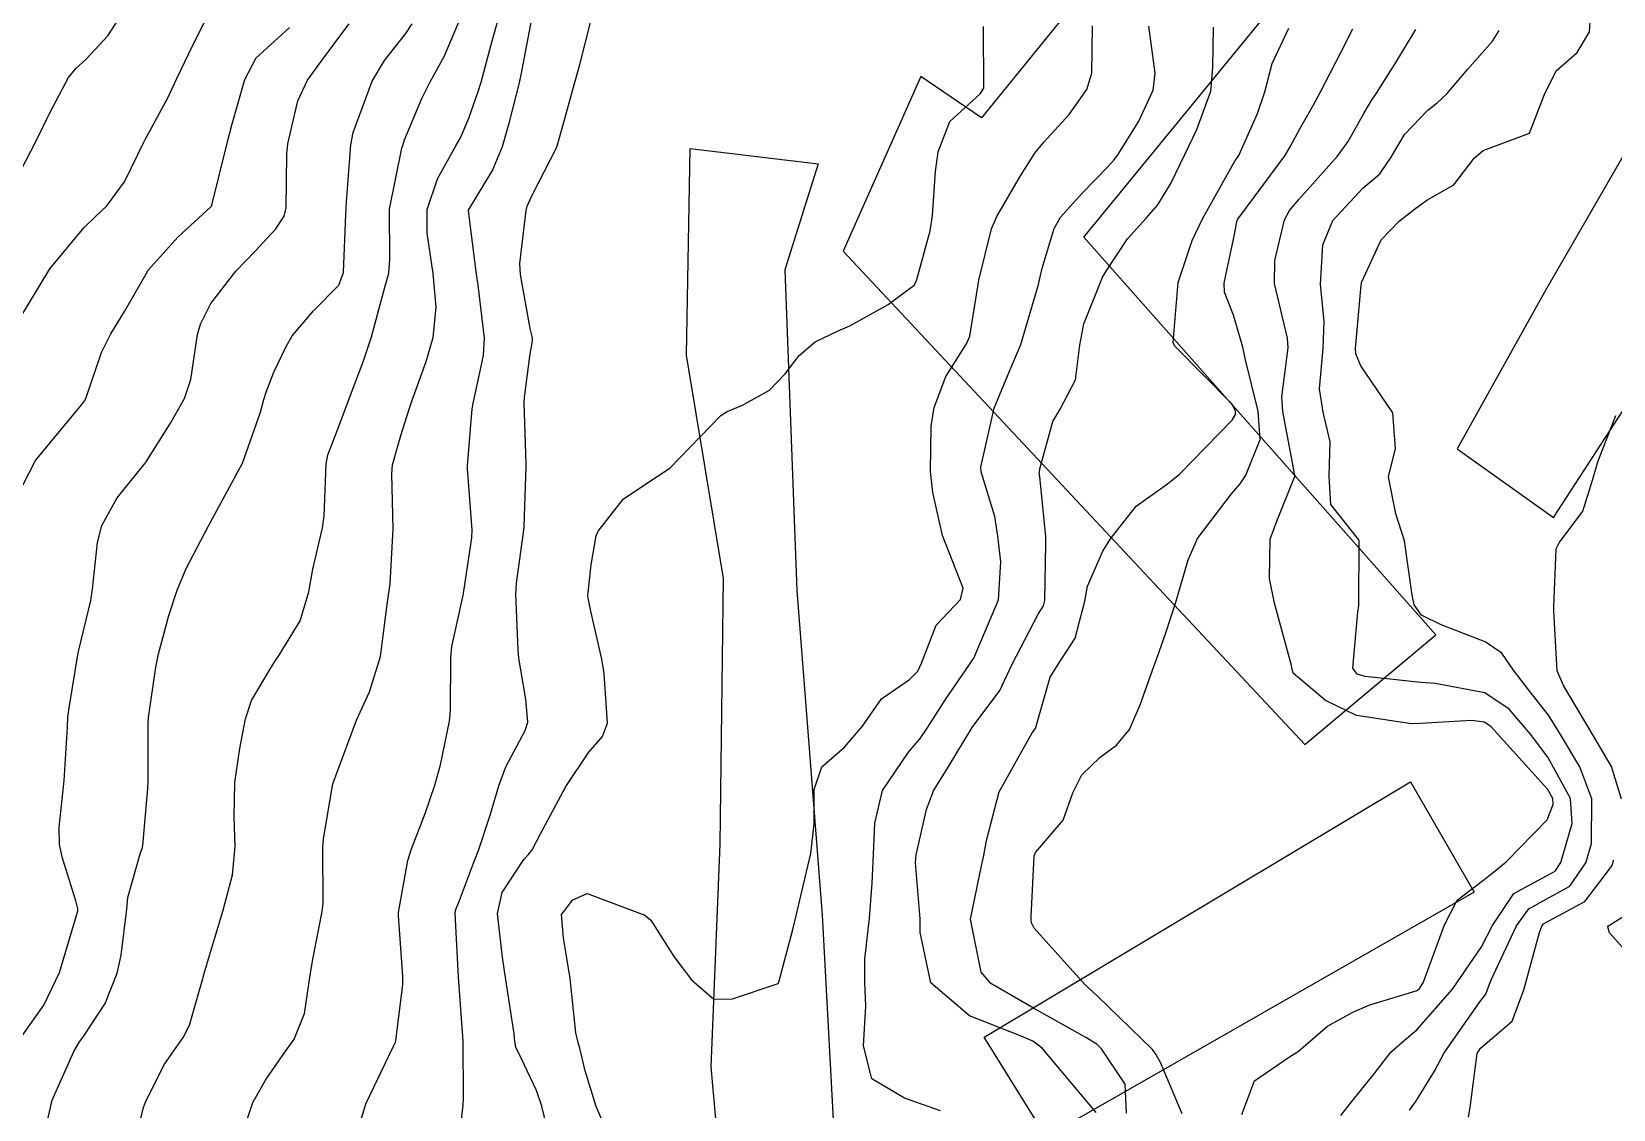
# Model space of a CAD drawing. Header units: metres. Extents: x 307586 to 320046, y 7427249 to 7434250.
# Drawn here: x 319321.28 to 319370.78, y 7429163.69 to 7429197.41 of the extents above; entities that cross this region are included whole.
import ezdxf

# ---------------------------------------------------------------- set-up
doc = ezdxf.new("R2010")
doc.units = ezdxf.units.M
doc.header["$MEASUREMENT"] = 0
for name, color, linetype in [('Curvas de Nivel 1m', 11, 'Continuous'), ('Curvas de Nivel 5m', 15, 'Continuous'), ('Edificações', 30, 'Continuous'), ('Vias Primárias', 230, 'Continuous'), ('Vias Secundárias', 230, 'Continuous')]:
    doc.layers.add(name, color=color, linetype=linetype)

msp = doc.modelspace()

# ---------------------------------------------------------------- linework, layer by layer
at = {"layer": 'Curvas de Nivel 1m', "flags": 128}
for points, elevation in [([(319364.397, 7429163.67), (319364.6, 7429163.932), (319365.188, 7429164.888), (319365.487, 7429165.457), (319366.639, 7429167.096), (319366.79, 7429167.29), (319366.847, 7429167.438), (319366.952, 7429167.743), (319367.754, 7429169.434), (319368.133, 7429169.967), (319368.676, 7429170.269), (319369.419, 7429170.676), (319369.915, 7429171.408), (319370.097, 7429172.008), (319370.109, 7429173.406), (319369.729, 7429174.409), (319369.131, 7429175.416), (319368.749, 7429176.026), (319368.139, 7429176.812), (319367.658, 7429177.437), (319367.294, 7429177.968), (319366.772, 7429178.317), (319365.392, 7429178.848), (319364.78, 7429179.154), (319364.543, 7429179.472), (319364.484, 7429179.777), (319364.25, 7429181.476), (319363.973, 7429182.327), (319363.744, 7429183.481), (319363.96, 7429184.366), (319363.881, 7429185.48), (319362.878, 7429186.95), (319362.719, 7429187.331), (319362.713, 7429187.493), (319362.892, 7429189.479), (319362.904, 7429189.56), (319363.515, 7429190.894), (319364.082, 7429191.479), (319364.555, 7429191.856), (319364.94, 7429192.139), (319365.785, 7429192.621), (319366.42, 7429193.455), (319366.712, 7429193.697), (319366.958, 7429193.787), (319368.159, 7429194.238), (319368.612, 7429195.426), (319368.991, 7429196.189), (319369.648, 7429196.762), (319370.034, 7429197.41), (319370.095, 7429198.326)], 836), ([(319320.939, 7429193.044), (319321.429, 7429193.993), (319321.865, 7429194.89), (319322.44, 7429195.978), (319322.682, 7429196.27), (319322.981, 7429196.541), (319323.671, 7429197.285), (319324.106, 7429197.959)], 819), ([(319320.985, 7429165.994), (319321.664, 7429166.948), (319322.158, 7429167.977), (319322.66, 7429169.65), (319322.729, 7429169.903), (319322.731, 7429169.969), (319322.665, 7429170.218), (319322.249, 7429171.547), (319322.154, 7429171.978), (319322.149, 7429172.52), (319322.301, 7429173.976), (319322.405, 7429175.65), (319322.421, 7429175.975), (319322.453, 7429176.259), (319322.743, 7429177.97), (319322.764, 7429178.062), (319323.134, 7429179.612), (319323.191, 7429179.966), (319323.343, 7429181.427), (319323.483, 7429181.963), (319323.959, 7429182.821), (319324.833, 7429183.91), (319324.851, 7429183.931), (319324.867, 7429183.95), (319325.629, 7429185.158), (319326.072, 7429185.938), (319326.269, 7429186.529), (319326.472, 7429187.934), (319326.564, 7429188.256), (319326.893, 7429188.908), (319327.669, 7429189.919), (319328.281, 7429190.541), (319328.923, 7429191.244), (319329.191, 7429191.635), (319329.251, 7429191.897), (319329.266, 7429193.581), (319329.299, 7429193.897), (319329.617, 7429195.243), (319329.914, 7429195.891), (319330.363, 7429196.506), (319330.995, 7429197.356), (319331.216, 7429197.66)], 822), ([(319321.674, 7429162.886), (319321.929, 7429163.98), (319322.608, 7429165.505), (319322.78, 7429165.8), (319322.902, 7429165.967), (319323.588, 7429167.001), (319323.959, 7429167.957), (319324.089, 7429168.516), (319324.262, 7429169.954), (319324.299, 7429170.321), (319324.68, 7429171.688), (319324.751, 7429171.881), (319324.768, 7429171.949), (319324.924, 7429173.735), (319324.93, 7429173.948), (319324.928, 7429175.751), (319324.938, 7429175.948), (319325.172, 7429177.53), (319325.258, 7429177.945), (319325.578, 7429179.139), (319325.84, 7429179.939), (319326.12, 7429180.61), (319326.813, 7429181.93), (319327.878, 7429183.914), (319328.449, 7429185.506), (319328.553, 7429185.904), (319328.624, 7429186.136), (319328.866, 7429186.752), (319329.235, 7429187.539), (319329.44, 7429187.894), (319330.104, 7429188.675), (319330.899, 7429189.484), (319331.042, 7429189.878), (319331.116, 7429191.691), (319331.122, 7429191.877), (319331.142, 7429192.084), (319331.27, 7429193.875), (319331.341, 7429194.259), (319331.94, 7429195.865), (319332.331, 7429196.511), (319332.995, 7429197.352), (319333.195, 7429197.653)], 823), ([(319324.577, 7429162.901), (319324.789, 7429163.748), (319324.853, 7429163.947), (319325.445, 7429165.101), (319326.024, 7429165.936), (319326.225, 7429166.328), (319326.641, 7429167.787), (319326.671, 7429167.901), (319326.68, 7429167.929), (319326.695, 7429167.981), (319327.281, 7429169.921), (319327.566, 7429171.031), (319327.649, 7429171.916), (319327.624, 7429172.838), (319327.643, 7429173.916), (319327.796, 7429174.986), (319327.975, 7429175.911), (319328.169, 7429176.481), (319328.757, 7429177.487), (319328.919, 7429177.74), (319329.03, 7429177.897), (319329.692, 7429178.973), (319329.961, 7429179.888), (319330.085, 7429180.595), (319330.385, 7429181.884), (319330.437, 7429182.264), (319330.496, 7429183.883), (319330.551, 7429184.168), (319330.843, 7429184.924), (319331.201, 7429185.875), (319331.659, 7429187.08), (319331.919, 7429187.864), (319332.296, 7429189.258), (319332.461, 7429189.857), (319332.488, 7429190.277), (319332.482, 7429191.857), (319332.869, 7429193.768), (319332.895, 7429193.851), (319332.955, 7429194.025), (319333.491, 7429195.321), (319333.76, 7429195.842), (319334.192, 7429196.631), (319334.703, 7429197.833)], 824), ([(319331.39, 7429162.677), (319331.741, 7429163.863), (319332.611, 7429165.663), (319332.671, 7429165.791), (319332.682, 7429165.849), (319332.898, 7429167.589), (319332.895, 7429167.847), (319332.759, 7429169.752), (319332.759, 7429169.849), (319333.058, 7429171.476), (319333.172, 7429171.845), (319333.597, 7429172.948), (319333.905, 7429173.838), (319334.082, 7429174.473), (319334.357, 7429175.834), (319334.392, 7429176.18), (319334.399, 7429177.834), (319334.429, 7429178.171), (319334.782, 7429179.726), (319334.8, 7429179.813), (319334.802, 7429179.83), (319335.063, 7429181.573), (319335.074, 7429181.827), (319334.927, 7429183.734), (319334.928, 7429183.829), (319335.073, 7429185.606), (319335.106, 7429185.827), (319335.425, 7429187.274), (319335.459, 7429187.824), (319335.252, 7429189.474), (319335.2, 7429189.827), (319334.952, 7429191.81), (319334.959, 7429191.83), (319335.705, 7429193.062), (319336.02, 7429193.819), (319336.23, 7429194.547), (319336.551, 7429195.814), (319336.627, 7429196.164), (319336.935, 7429197.811)], 826), ([(319334.575, 7429162.048), (319334.792, 7429163.827), (319334.799, 7429164.032), (319334.785, 7429165.828), (319334.643, 7429167.83), (319334.535, 7429169.831), (319334.554, 7429169.942), (319334.669, 7429170.23), (319335.114, 7429171.398), (319335.276, 7429171.824), (319335.628, 7429172.896), (319335.904, 7429173.818), (319336.122, 7429174.413), (319336.73, 7429175.544), (319336.814, 7429175.809), (319336.744, 7429176.524), (319336.525, 7429177.812), (319336.504, 7429178.074), (319336.432, 7429179.814), (319336.452, 7429180.15), (319336.688, 7429181.811), (319336.698, 7429181.928), (319336.76, 7429183.811), (319336.763, 7429183.882), (319336.697, 7429185.812), (319336.704, 7429185.963), (319336.875, 7429187.259), (319336.953, 7429187.738), (319336.957, 7429187.809), (319336.949, 7429187.875), (319336.886, 7429188.124), (319336.579, 7429189.813), (319336.561, 7429190.161), (319336.756, 7429191.812), (319336.795, 7429191.951), (319336.938, 7429192.27), (319337.723, 7429193.798), (319338.01, 7429194.841), (319338.268, 7429195.791), (319338.424, 7429196.346), (319338.79, 7429197.783)], 827), ([(319339.234, 7429163.126), (319338.951, 7429163.776), (319338.604, 7429164.897), (319338.435, 7429165.605), (319338.385, 7429165.783), (319338.314, 7429166.088), (319338.135, 7429167.788), (319337.924, 7429169.06), (319337.867, 7429169.792), (319338.215, 7429170.242), (319338.673, 7429170.442), (319340.475, 7429169.762), (319340.661, 7429169.609), (319341.379, 7429168.478), (319341.938, 7429167.741), (319342.634, 7429167.134), (319343.211, 7429167.148), (319344.642, 7429167.629), (319344.667, 7429167.685), (319344.674, 7429167.71), (319345.091, 7429169.273), (319345.193, 7429169.705), (319345.477, 7429170.906), (319345.671, 7429171.7), (319345.775, 7429172.626), (319345.774, 7429173.699), (319346.011, 7429174.406), (319346.726, 7429175.022), (319347.285, 7429175.682), (319347.88, 7429176.539), (319348.755, 7429177.139), (319349.016, 7429177.401), (319349.126, 7429177.656), (319349.585, 7429178.842), (319350.351, 7429179.644), (319350.438, 7429179.994), (319349.783, 7429181.65), (319349.485, 7429182.995), (319349.416, 7429183.654), (319349.429, 7429185.072), (319349.525, 7429185.653), (319349.895, 7429186.622), (319350.537, 7429187.643), (319350.642, 7429187.886), (319350.901, 7429189.495), (319350.929, 7429189.64), (319351.324, 7429191.237), (319351.484, 7429191.632), (319352.226, 7429192.901), (319352.674, 7429193.614), (319352.956, 7429193.956), (319353.751, 7429194.816), (319354.306, 7429195.597), (319354.459, 7429196.117), (319354.477, 7429197.595)], 829), ([(319320.816, 7429182.86), (319321.407, 7429183.991), (319322.851, 7429185.75), (319322.946, 7429185.875), (319322.993, 7429185.969), (319323.47, 7429187.368), (319323.758, 7429187.961), (319324.187, 7429188.66), (319324.902, 7429189.891), (319324.919, 7429189.934), (319324.933, 7429189.95), (319325.867, 7429190.992), (319326.896, 7429191.93), (319326.912, 7429191.952), (319326.934, 7429192.02), (319327.406, 7429193.923), (319327.562, 7429194.524), (319327.954, 7429195.915), (319328.306, 7429196.588), (319328.992, 7429197.203), (319329.355, 7429197.539)], 821), ([(319337.455, 7429162.92), (319337.248, 7429163.793), (319337.081, 7429164.279), (319336.608, 7429165.271), (319336.434, 7429165.634), (319336.401, 7429165.812), (319336.38, 7429166.049), (319336.117, 7429167.815), (319336.018, 7429168.448), (319335.861, 7429169.818), (319336.01, 7429170.479), (319336.688, 7429171.506), (319336.833, 7429171.665), (319336.944, 7429171.806), (319337.209, 7429172.314), (319338.003, 7429173.791), (319338.724, 7429174.87), (319339.148, 7429175.356), (319339.309, 7429175.774), (319339.202, 7429177.33), (319339.126, 7429177.776), (319338.778, 7429179.275), (319338.695, 7429179.694), (319338.691, 7429179.781), (319338.697, 7429179.868), (319338.797, 7429180.732), (319338.952, 7429181.637), (319339.008, 7429181.778), (319339.804, 7429182.79), (319340.83, 7429183.475), (319341.256, 7429183.754), (319342.85, 7429185.396), (319343.048, 7429185.531), (319343.527, 7429185.723), (319344.379, 7429186.195), (319344.868, 7429186.706), (319345.306, 7429187.277), (319345.807, 7429187.701), (319346.527, 7429188.053), (319346.888, 7429188.208), (319348.092, 7429188.869), (319348.901, 7429189.478), (319348.967, 7429189.595), (319348.986, 7429189.659), (319349.4, 7429191.181), (319349.47, 7429191.655), (319349.566, 7429193.035), (319349.653, 7429193.653), (319350.015, 7429194.597), (319350.971, 7429195.467), (319351.083, 7429195.638), (319351.068, 7429197.573)], 828), ([(319354.593, 7429163.59), (319352.906, 7429165.607), (319352.616, 7429165.823), (319352.249, 7429165.985), (319350.628, 7429166.622), (319349.419, 7429167.652), (319349.091, 7429169.223), (319349.087, 7429169.656), (319348.942, 7429171.405), (319348.96, 7429171.657), (319349.287, 7429173.074), (319349.504, 7429173.652), (319349.969, 7429174.399), (319350.718, 7429175.64), (319351.578, 7429176.8), (319351.968, 7429177.622), (319352.779, 7429179.183), (319352.947, 7429179.443), (319352.986, 7429179.608), (319353.017, 7429181.4), (319353.017, 7429181.608), (319352.832, 7429183.496), (319352.817, 7429183.595), (319352.819, 7429183.61), (319352.834, 7429183.728), (319353.243, 7429185.212), (319353.473, 7429185.604), (319353.953, 7429186.512), (319354.087, 7429187.598), (319354.214, 7429188.272), (319354.739, 7429189.592), (319354.789, 7429189.707), (319354.908, 7429189.917), (319355.581, 7429190.926), (319356.161, 7429191.578), (319356.524, 7429191.988), (319356.944, 7429192.679), (319357.376, 7429193.564), (319357.749, 7429194.346), (319358.181, 7429195.552), (319358.25, 7429196.285), (319358.27, 7429197.551)], 831), ([(319355.55, 7429163.576), (319355.501, 7429164.475), (319354.767, 7429165.588), (319354.615, 7429165.731), (319354.27, 7429165.941), (319352.632, 7429166.857), (319351.297, 7429167.63), (319350.995, 7429167.984), (319350.663, 7429169.64), (319351.009, 7429171.314), (319351.077, 7429171.634), (319351.165, 7429172.1), (319351.565, 7429173.627), (319352.595, 7429175.475), (319352.696, 7429175.611), (319352.706, 7429175.637), (319352.735, 7429175.753), (319353.154, 7429177.209), (319353.395, 7429177.604), (319353.939, 7429178.43), (319354.242, 7429179.595), (319354.325, 7429180.059), (319354.806, 7429181.155), (319354.974, 7429181.425), (319355.077, 7429181.587), (319355.843, 7429182.56), (319356.83, 7429183.259), (319357.206, 7429183.564), (319358.85, 7429185.25), (319358.958, 7429185.433), (319358.952, 7429185.539), (319358.856, 7429185.756), (319357.056, 7429187.567), (319357.002, 7429187.686), (319357.159, 7429189.566), (319357.604, 7429190.879), (319357.925, 7429191.555), (319358.951, 7429193.378), (319359.019, 7429193.472), (319359.057, 7429193.539), (319359.649, 7429194.85), (319359.876, 7429195.531), (319360.109, 7429196.411), (319360.626, 7429197.524)], 832), ([(319357.287, 7429163.553), (319356.609, 7429165.152), (319356.465, 7429165.416), (319356.356, 7429165.564), (319354.638, 7429167.233), (319354.244, 7429167.594), (319352.66, 7429169.356), (319352.575, 7429169.524), (319352.559, 7429169.612), (319352.564, 7429169.712), (319352.656, 7429171.611), (319352.694, 7429171.725), (319353.567, 7429172.738), (319353.865, 7429173.598), (319354.153, 7429174.162), (319354.724, 7429174.708), (319355.229, 7429175.084), (319355.642, 7429175.581), (319355.972, 7429176.35), (319356.412, 7429177.574), (319356.506, 7429177.832), (319356.773, 7429178.605), (319357.093, 7429179.565), (319357.476, 7429180.887), (319357.765, 7429181.556), (319358.827, 7429182.945), (319359.1, 7429183.267), (319359.28, 7429183.536), (319359.724, 7429184.651), (319359.67, 7429185.532), (319359.27, 7429187.143), (319359.184, 7429187.537), (319358.893, 7429188.537), (319358.612, 7429189.256), (319358.602, 7429189.545), (319358.658, 7429189.792), (319358.926, 7429191.069), (319359.002, 7429191.469), (319359.034, 7429191.539), (319359.84, 7429192.635), (319360.5, 7429193.525), (319360.672, 7429193.807), (319360.966, 7429194.367), (319361.387, 7429195.104), (319361.611, 7429195.511), (319362.254, 7429196.759), (319362.628, 7429197.496)], 833), ([(319359.158, 7429163.534), (319359.549, 7429164.585), (319360.611, 7429165.31), (319360.924, 7429165.515), (319361.831, 7429166.295), (319362.632, 7429166.73), (319363.165, 7429166.957), (319364.642, 7429167.414), (319364.716, 7429167.469), (319364.826, 7429167.649), (319365.495, 7429169.462), (319365.892, 7429170.24), (319366.684, 7429170.844), (319367.025, 7429171.108), (319367.427, 7429171.439), (319368.706, 7429172.749), (319368.899, 7429173.23), (319368.888, 7429173.418), (319368.717, 7429173.712), (319367.157, 7429175.444), (319366.956, 7429175.658), (319366.746, 7429175.803), (319366.341, 7429175.86), (319364.746, 7429175.768), (319364.468, 7429175.75), (319362.741, 7429176.01), (319361.773, 7429176.48), (319360.76, 7429177.335), (319360.722, 7429177.52), (319360.708, 7429177.576), (319360.174, 7429179.526), (319360.024, 7429180.298), (319360.04, 7429181.528), (319360.253, 7429182.091), (319360.819, 7429183.52), (319360.816, 7429183.537), (319360.442, 7429185.524), (319360.402, 7429185.983), (319360.608, 7429187.523), (319360.586, 7429187.823), (319360.181, 7429189.527), (319360.19, 7429190.251), (319360.493, 7429191.524), (319360.643, 7429191.815), (319360.939, 7429192.163), (319362.142, 7429193.502), (319362.481, 7429193.976), (319362.973, 7429194.855), (319363.213, 7429195.254), (319363.37, 7429195.486), (319363.999, 7429196.474), (319364.6, 7429197.474)], 834), ([(319371.036, 7429173.395), (319370.728, 7429174.416), (319370.139, 7429175.406), (319369.224, 7429176.949), (319369.02, 7429177.417), (319368.92, 7429179.28), (319368.918, 7429179.419), (319368.996, 7429181.233), (319369.089, 7429181.417), (319369.827, 7429182.406), (319370.143, 7429183.407), (319370.29, 7429183.956), (319370.863, 7429185.4)], 837), ([(319366.25, 7429163.445), (319366.298, 7429163.744), (319366.517, 7429165.442), (319366.625, 7429165.607), (319367.612, 7429166.451), (319367.978, 7429167.427), (319368.465, 7429169.226), (319368.545, 7429169.422), (319368.594, 7429169.491), (319368.665, 7429169.533), (319369.885, 7429170.198), (319370.691, 7429171.245), (319370.749, 7429171.343), (319370.764, 7429171.399), (319370.783, 7429171.488)], 837), ([(319371.514, 7429168.25), (319370.661, 7429169.217), (319370.609, 7429169.401), (319370.633, 7429169.431), (319370.664, 7429169.449), (319371.853, 7429170.205)], 838)]:
    msp.add_lwpolyline(points, dxfattribs=dict(at, elevation=elevation))
at = {"layer": 'Curvas de Nivel 5m', "flags": 128}
for points, elevation in [([(319320.887, 7429188.384), (319321.855, 7429189.986), (319322.923, 7429191.282), (319323.274, 7429191.62), (319323.632, 7429191.963), (319324.187, 7429192.711), (319324.799, 7429193.952), (319324.849, 7429194.056), (319324.956, 7429194.241), (319325.551, 7429195.36), (319325.83, 7429195.941), (319326.198, 7429196.725), (319326.795, 7429197.932)], 820), ([(319328.016, 7429163.337), (319328.207, 7429163.906), (319328.6, 7429164.603), (319329.129, 7429165.373), (319329.496, 7429165.891), (319329.825, 7429166.688), (319330.002, 7429167.886), (319330.09, 7429168.444), (319330.375, 7429169.883), (319330.403, 7429170.147), (319330.399, 7429171.883), (319330.42, 7429172.158), (319330.713, 7429173.88), (319331.448, 7429175.869), (319331.859, 7429176.75), (319332.196, 7429177.859), (319332.411, 7429179.488), (319332.466, 7429179.855), (319332.507, 7429180.134), (319332.597, 7429181.853), (319332.553, 7429183.577), (319332.579, 7429183.854), (319332.842, 7429184.776), (319333.103, 7429185.595), (319333.184, 7429185.847), (319333.625, 7429187.089), (319333.848, 7429187.84), (319333.944, 7429188.788), (319333.85, 7429189.841), (319333.66, 7429191.105), (319333.658, 7429191.843), (319333.98, 7429192.802), (319334.563, 7429193.834), (319334.702, 7429194.086), (319334.962, 7429194.706), (319335.257, 7429195.54), (319335.346, 7429195.826), (319335.696, 7429197.12), (319335.889, 7429197.821)], 825), ([(319349.724, 7429163.649), (319348.597, 7429164.046), (319347.58, 7429164.647), (319347.32, 7429165.679), (319347.391, 7429166.919), (319347.353, 7429167.679), (319347.356, 7429168.386), (319347.503, 7429169.677), (319347.591, 7429170.765), (319347.629, 7429171.676), (319347.669, 7429172.642), (319347.911, 7429173.672), (319348.725, 7429174.863), (319349.092, 7429175.294), (319349.331, 7429175.654), (319349.883, 7429176.512), (319350.651, 7429177.641), (319350.697, 7429177.707), (319350.765, 7429177.806), (319351.54, 7429179.629), (319351.608, 7429180.82), (319351.52, 7429181.629), (319351.424, 7429182.236), (319350.998, 7429183.638), (319350.983, 7429183.786), (319351.403, 7429185.632), (319351.832, 7429186.662), (319352.235, 7429187.62), (319352.787, 7429189.497), (319352.81, 7429189.611), (319352.83, 7429189.686), (319352.909, 7429190.014), (319353.281, 7429191.253), (319353.479, 7429191.605), (319354.167, 7429192.372), (319354.949, 7429193.171), (319355.149, 7429193.39), (319355.292, 7429193.587), (319355.934, 7429194.61), (319356.382, 7429195.576), (319356.443, 7429196.113), (319356.244, 7429197.578)], 830), ([(319362.252, 7429163.495), (319362.597, 7429163.935), (319363.291, 7429164.798), (319363.82, 7429165.478), (319364.244, 7429165.857), (319364.63, 7429166.178), (319365.746, 7429167.453), (319366.656, 7429168.777), (319366.994, 7429169.445), (319367.67, 7429170.444), (319368.687, 7429171), (319368.958, 7429171.148), (319369.135, 7429171.416), (319369.488, 7429172.63), (319369.44, 7429173.413), (319368.732, 7429174.715), (319368.189, 7429175.428), (319367.524, 7429176.212), (319366.756, 7429176.728), (319365.204, 7429177.02), (319364.759, 7429177.051), (319363.01, 7429177.238), (319362.76, 7429177.305), (319362.631, 7429177.492), (319362.78, 7429179.244), (319362.818, 7429179.454), (319362.816, 7429179.49), (319362.831, 7429181.471), (319362.826, 7429181.49), (319362.813, 7429181.509), (319361.942, 7429182.621), (319361.884, 7429183.504), (319361.924, 7429184.579), (319361.705, 7429185.507), (319361.59, 7429186.235), (319361.704, 7429187.508), (319361.726, 7429188.342), (319361.619, 7429189.509), (319361.692, 7429190.738), (319362, 7429191.504), (319362.943, 7429192.517), (319363.475, 7429192.958), (319363.828, 7429193.481), (319364.244, 7429194.197), (319364.975, 7429194.954), (319365.266, 7429195.179), (319365.572, 7429195.464), (319366.22, 7429196.229), (319367, 7429197.114), (319367.212, 7429197.447)], 835)]:
    msp.add_lwpolyline(points, dxfattribs=dict(at, elevation=elevation))
at = {"layer": 'Edificações'}
for points in [[(319365.229, 7429178.536), (319354.21, 7429190.985), (319367.967, 7429207.786), (319364.092, 7429210.822), (319351.013, 7429194.716), (319349.113, 7429196.006), (319346.681, 7429190.541), (319361.122, 7429175.104), (319365.229, 7429178.536)], [(319383.695, 7429203.469), (319380.338, 7429206.343), (319374.818, 7429200.006), (319368.626, 7429189.257), (319365.89, 7429184.362), (319368.911, 7429182.206), (319377.454, 7429195.351), (319378.366, 7429197.795), (319383.695, 7429203.469)], [(319353.03, 7429162.826), (319351.09, 7429165.946), (319364.434, 7429173.934), (319366.422, 7429170.483), (319353.03, 7429162.826)]]:
    msp.add_lwpolyline(points, dxfattribs=at)
at = {"layer": 'Vias Primárias'}
msp.add_rational_spline([(319426.323, 7429109.899), (319424.377, 7429109.647), (319422.432, 7429109.394), (319416.523, 7429108.203), (319410.614, 7429107.011), (319404.755, 7429105.698), (319398.897, 7429104.386), (319392.541, 7429103.022), (319386.185, 7429101.659), (319380.519, 7429100.639), (319374.853, 7429099.619), (319369.129, 7429099.533), (319363.405, 7429099.446), (319354.074, 7429099.873), (319344.743, 7429100.3), (319338.643, 7429100.759), (319332.544, 7429101.218), (319328.065, 7429102.546), (319323.587, 7429103.875), (319320.368, 7429105.51), (319317.149, 7429107.144), (319313.761, 7429110.005), (319310.372, 7429112.865), (319306.814, 7429116.644), (319303.256, 7429120.422), (319299.867, 7429124.169), (319296.478, 7429127.916), (319293.481, 7429131.866), (319290.484, 7429135.815), (319288.306, 7429138.983), (319286.127, 7429142.151), (319283.487, 7429146.188), (319280.847, 7429150.225), (319278.549, 7429154.005), (319276.251, 7429157.784), (319273.901, 7429161.822), (319271.55, 7429165.86), (319270.205, 7429169.198), (319268.859, 7429172.536), (319267.361, 7429176.809), (319265.863, 7429181.081), (319263.803, 7429185.715), (319261.743, 7429190.348), (319260.499, 7429193.807), (319259.255, 7429197.267), (319257.635, 7429201.779), (319256.016, 7429206.291), (319254.959, 7429209.493), (319253.903, 7429212.696), (319252.608, 7429217.641), (319251.313, 7429222.586), (319249.63, 7429230.009), (319247.946, 7429237.432), (319247.119, 7429242.953), (319246.291, 7429248.475), (319244.863, 7429256.11), (319243.434, 7429263.745), (319242.505, 7429268.482), (319241.575, 7429273.219), (319240.645, 7429284.077), (319239.715, 7429294.935), (319239.547, 7429303.076), (319239.378, 7429311.217), (319239.322, 7429320.308), (319239.267, 7429329.399), (319239.436, 7429339.335), (319239.605, 7429349.27), (319239.492, 7429352.682), (319239.379, 7429356.094), (319239.729, 7429368.018), (319240.079, 7429379.942), (319240.108, 7429382.838), (319240.138, 7429385.733), (319240.9, 7429390.728), (319241.663, 7429395.723), (319243.219, 7429400.503), (319244.775, 7429405.283), (319247.565, 7429413.858), (319255.515, 7429418.113), (319260.996, 7429421.046), (319267.212, 7429420.935), (319273.126, 7429420.829), (319278.59, 7429418.564), (319286.218, 7429415.46), (319293.846, 7429412.356), (319300.523, 7429409.214), (319307.2, 7429406.073), (319314.517, 7429402.997), (319321.835, 7429399.921), (319327.449, 7429397.561), (319328.97, 7429391.664)], [1, 1, 1, 1, 1, 1, 1, 1, 1, 1, 1, 1, 1, 1, 1, 1, 1, 1, 1, 1, 1, 1, 1, 1, 1, 1, 1, 1, 1, 1, 1, 1, 1, 1, 1, 1, 1, 1, 1, 1, 1, 1, 1, 1, 1, 1, 1, 1, 1, 1, 1, 1, 1, 1, 1, 1, 1, 1, 1, 1, 1, 1, 1, 1, 1, 1, 1, 1, 1, 1, 1, 1, 1, 1, 1, 1, 1, 0.927778470966, 1, 0.967754199408, 1, 0.982472319861, 1, 1, 1, 1, 1, 1, 1, 0.895992721189, 1], degree=2, knots=[28.805863, 28.805863, 28.805863, 29.242191, 29.242191, 30.242191, 30.242191, 31.242191, 31.242191, 32.242191, 32.242191, 33.242191, 33.242191, 34.242191, 34.242191, 35.242191, 35.242191, 36.242191, 36.242191, 37.242191, 37.242191, 38.242191, 38.242191, 39.242191, 39.242191, 40.242191, 40.242191, 41.242191, 41.242191, 42.242191, 42.242191, 43.242191, 43.242191, 44.242191, 44.242191, 45.242191, 45.242191, 46.242191, 46.242191, 47.242191, 47.242191, 48.242191, 48.242191, 49.242191, 49.242191, 50.242191, 50.242191, 51.242191, 51.242191, 52.242191, 52.242191, 53.242191, 53.242191, 54.242191, 54.242191, 55.242191, 55.242191, 56.242191, 56.242191, 57.242191, 57.242191, 58.242191, 58.242191, 59.242191, 59.242191, 60.242191, 60.242191, 61.242191, 61.242191, 62.242191, 62.242191, 63.242191, 63.242191, 64.242191, 64.242191, 65.242191, 65.242191, 66.242191, 66.242191, 67.006955, 67.006955, 67.516234, 67.516234, 67.891245, 67.891245, 68.891245, 68.891245, 69.891245, 69.891245, 70.891245, 70.891245, 71.811514, 71.811514, 71.811514], dxfattribs=at)
msp.add_rational_spline([(319426.323, 7429109.899), (319424.377, 7429109.647), (319422.432, 7429109.394), (319416.523, 7429108.203), (319410.614, 7429107.011), (319404.755, 7429105.698), (319398.897, 7429104.386), (319392.541, 7429103.022), (319386.185, 7429101.659), (319380.519, 7429100.639), (319374.853, 7429099.619), (319369.129, 7429099.533), (319363.405, 7429099.446), (319354.074, 7429099.873), (319344.743, 7429100.3), (319338.643, 7429100.759), (319332.544, 7429101.218), (319328.065, 7429102.546), (319323.587, 7429103.875), (319320.368, 7429105.51), (319317.149, 7429107.144), (319313.761, 7429110.005), (319310.372, 7429112.865), (319306.814, 7429116.644), (319303.256, 7429120.422), (319299.867, 7429124.169), (319296.478, 7429127.916), (319293.481, 7429131.866), (319290.484, 7429135.815), (319288.306, 7429138.983), (319286.127, 7429142.151), (319283.487, 7429146.188), (319280.847, 7429150.225), (319278.549, 7429154.005), (319276.251, 7429157.784), (319273.901, 7429161.822), (319271.55, 7429165.86), (319270.205, 7429169.198), (319268.859, 7429172.536), (319267.361, 7429176.809), (319265.863, 7429181.081), (319263.803, 7429185.715), (319261.743, 7429190.348), (319260.499, 7429193.807), (319259.255, 7429197.267), (319257.635, 7429201.779), (319256.016, 7429206.291), (319254.959, 7429209.493), (319253.903, 7429212.696), (319252.608, 7429217.641), (319251.313, 7429222.586), (319249.63, 7429230.009), (319247.946, 7429237.432), (319247.119, 7429242.953), (319246.291, 7429248.475), (319244.863, 7429256.11), (319243.434, 7429263.745), (319242.505, 7429268.482), (319241.575, 7429273.219), (319240.645, 7429284.077), (319239.715, 7429294.935), (319239.547, 7429303.076), (319239.378, 7429311.217), (319239.322, 7429320.308), (319239.267, 7429329.399), (319239.436, 7429339.335), (319239.605, 7429349.27), (319239.492, 7429352.682), (319239.379, 7429356.094), (319239.729, 7429368.018), (319240.079, 7429379.942), (319240.108, 7429382.838), (319240.138, 7429385.733), (319240.9, 7429390.728), (319241.663, 7429395.723), (319243.219, 7429400.503), (319244.775, 7429405.283), (319247.565, 7429413.858), (319255.515, 7429418.113), (319260.996, 7429421.046), (319267.212, 7429420.935), (319273.126, 7429420.829), (319278.59, 7429418.564), (319286.218, 7429415.46), (319293.846, 7429412.356), (319300.523, 7429409.214), (319307.2, 7429406.073), (319314.517, 7429402.997), (319321.835, 7429399.921), (319327.449, 7429397.561), (319328.97, 7429391.664)], [1, 1, 1, 1, 1, 1, 1, 1, 1, 1, 1, 1, 1, 1, 1, 1, 1, 1, 1, 1, 1, 1, 1, 1, 1, 1, 1, 1, 1, 1, 1, 1, 1, 1, 1, 1, 1, 1, 1, 1, 1, 1, 1, 1, 1, 1, 1, 1, 1, 1, 1, 1, 1, 1, 1, 1, 1, 1, 1, 1, 1, 1, 1, 1, 1, 1, 1, 1, 1, 1, 1, 1, 1, 1, 1, 1, 1, 0.927778470966, 1, 0.967754199408, 1, 0.982472319861, 1, 1, 1, 1, 1, 1, 1, 0.895992721189, 1], degree=2, knots=[28.805863, 28.805863, 28.805863, 29.242191, 29.242191, 30.242191, 30.242191, 31.242191, 31.242191, 32.242191, 32.242191, 33.242191, 33.242191, 34.242191, 34.242191, 35.242191, 35.242191, 36.242191, 36.242191, 37.242191, 37.242191, 38.242191, 38.242191, 39.242191, 39.242191, 40.242191, 40.242191, 41.242191, 41.242191, 42.242191, 42.242191, 43.242191, 43.242191, 44.242191, 44.242191, 45.242191, 45.242191, 46.242191, 46.242191, 47.242191, 47.242191, 48.242191, 48.242191, 49.242191, 49.242191, 50.242191, 50.242191, 51.242191, 51.242191, 52.242191, 52.242191, 53.242191, 53.242191, 54.242191, 54.242191, 55.242191, 55.242191, 56.242191, 56.242191, 57.242191, 57.242191, 58.242191, 58.242191, 59.242191, 59.242191, 60.242191, 60.242191, 61.242191, 61.242191, 62.242191, 62.242191, 63.242191, 63.242191, 64.242191, 64.242191, 65.242191, 65.242191, 66.242191, 66.242191, 67.006955, 67.006955, 67.516234, 67.516234, 67.891245, 67.891245, 68.891245, 68.891245, 69.891245, 69.891245, 70.891245, 70.891245, 71.811514, 71.811514, 71.811514], dxfattribs=at)
at = {"layer": 'Vias Secundárias'}
msp.add_lwpolyline([(319342.77, 7429162.584), (319342.544, 7429165.024), (319342.826, 7429171.991), (319342.939, 7429180.303), (319341.781, 7429187.287), (319341.894, 7429193.759), (319345.898, 7429193.277), (319344.858, 7429189.958), (319345.231, 7429179.923), (319346.018, 7429169.764), (319346.389, 7429162.979)], dxfattribs=at)
msp.add_lwpolyline([(319342.77, 7429162.584), (319342.544, 7429165.024), (319342.826, 7429171.991), (319342.939, 7429180.303), (319341.781, 7429187.287), (319341.894, 7429193.759), (319345.898, 7429193.277), (319344.858, 7429189.958), (319345.231, 7429179.923), (319346.018, 7429169.764), (319346.389, 7429162.979)], dxfattribs=at)

doc.saveas('drawing.dxf')
